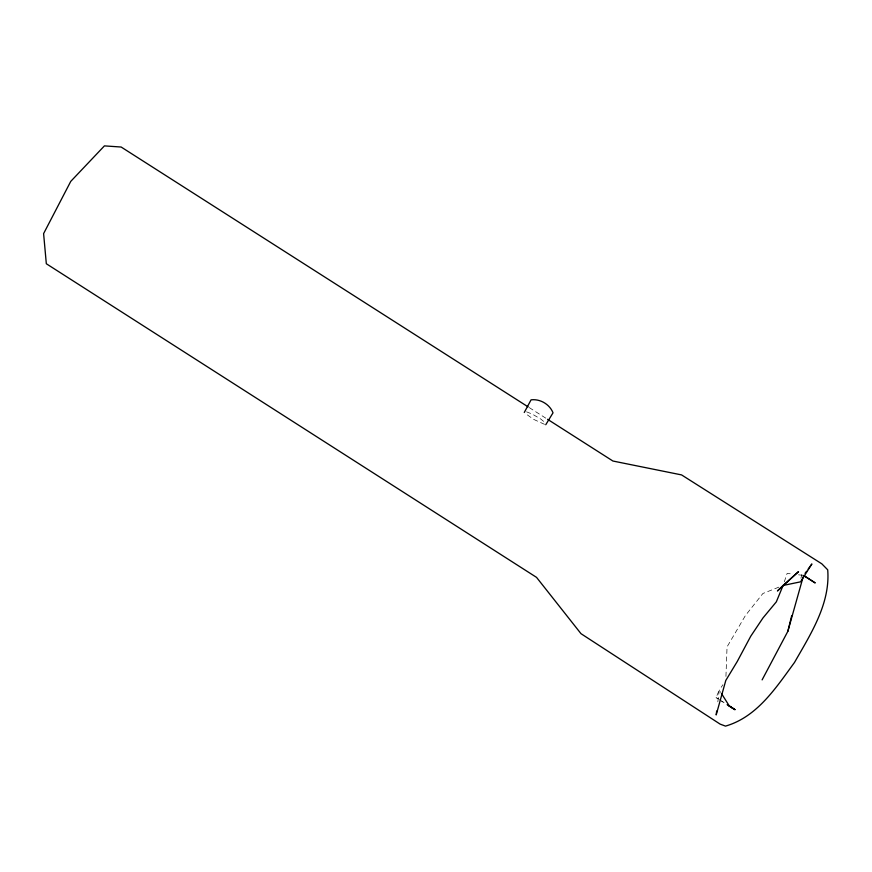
<?xml version="1.0" encoding="UTF-8"?>
<svg xmlns="http://www.w3.org/2000/svg" width="872" height="872" viewBox="0 0 872 872"><rect width="100%" height="100%" fill="white"/><g stroke="black" fill="none" stroke-linecap="round" stroke-linejoin="round"><path stroke-width="0.65" stroke-dasharray="4.36 3.27" d="M725.94 676.432L727.052 646.882L745.44 615.501L762.902 593.494L779.296 586.965M717.83 701.862L719.302 690.101L722.899 684.749M800.921 578.256L801.88 574.376M784.299 581.842L787.133 573.394L792.19 574.016M716.043 697.524L718.266 698.952L716.043 697.524L719.302 690.101L720.73 692.368M798.501 574.801L803.548 575.422M544.52 424.337L533.675 419.388L525.184 413.35M526.557 411.835L532.28 414.113L540.836 419.094L545.033 422.538M529.239 407.595L546.439 418.582M719.378 699.66L724.926 703.224L721.635 701.121"/><path stroke-width="1.31" d="M716.675 711.018L716.184 714.942L725.787 680.465L737.265 661.477L750.748 636.222L762.967 617.954L776.331 601.854L783.089 585.461L798.545 571.607L777.453 590.965L783.089 585.461L800.54 581.842L811.887 563.955L808.104 569.165M762.117 679.877L787.874 631.274L791.689 615.752M787.874 631.274L803.188 576.719M524.268 412.489L531.07 399.834C540.15 398.733 549.611 404.237 553.033 412.805L545.763 424.719M805.063 573.34L806.589 571.247M528.094 406.864L121.154 147.03L104.422 145.886L70.752 181.387L43.6 233.62L46.325 263.747L536.542 577.373L581.003 633.682L720.152 724.131L725.493 726.114C757.245 716.948 776.015 687.659 794.49 662.469C810.589 634.227 830.482 603.62 827.702 569.819L821.827 563.835L681.577 474.913L612.918 461.026L547.583 419.312M727.15 704.652L734.933 709.634L729.297 705.971L721.449 693.502M728.284 705.383L734.933 709.634M804.104 575.803L815.222 582.943L803.548 575.422"/></g></svg>
